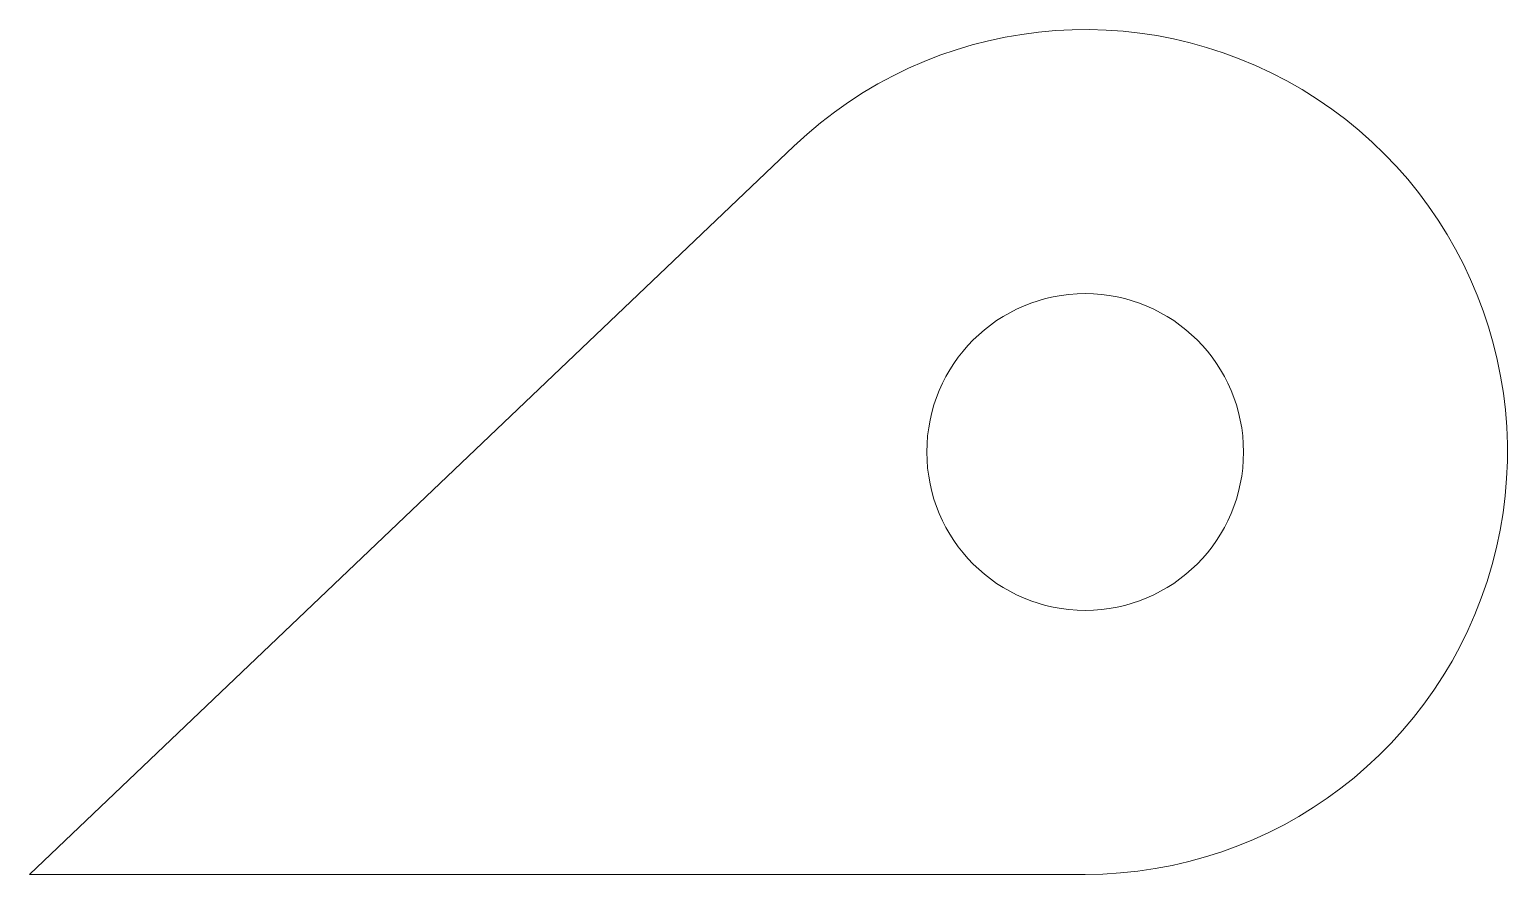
# Model space of a CAD drawing. Header units: inches. Extents: x -0.625 to 0.25, y -0.25 to 0.25.
import ezdxf

# ---------------------------------------------------------------- set-up
doc = ezdxf.new("R2010")
doc.units = ezdxf.units.IN
doc.header["$MEASUREMENT"] = 0

msp = doc.modelspace()

# ---------------------------------------------------------------- linework, layer by layer
at = {"color": 7, "linetype": 'Continuous', "lineweight": 15}
for p, q in [((-0.625, -0.25), (-0.17241, 0.18103)), ((0, -0.25), (-0.625, -0.25))]:
    msp.add_line(p, q, dxfattribs=at)
msp.add_circle((0, 0), 0.09375, dxfattribs=at)
msp.add_arc((0, 0), 0.25, 270, 133.60282, dxfattribs=at)

doc.saveas('drawing.dxf')
